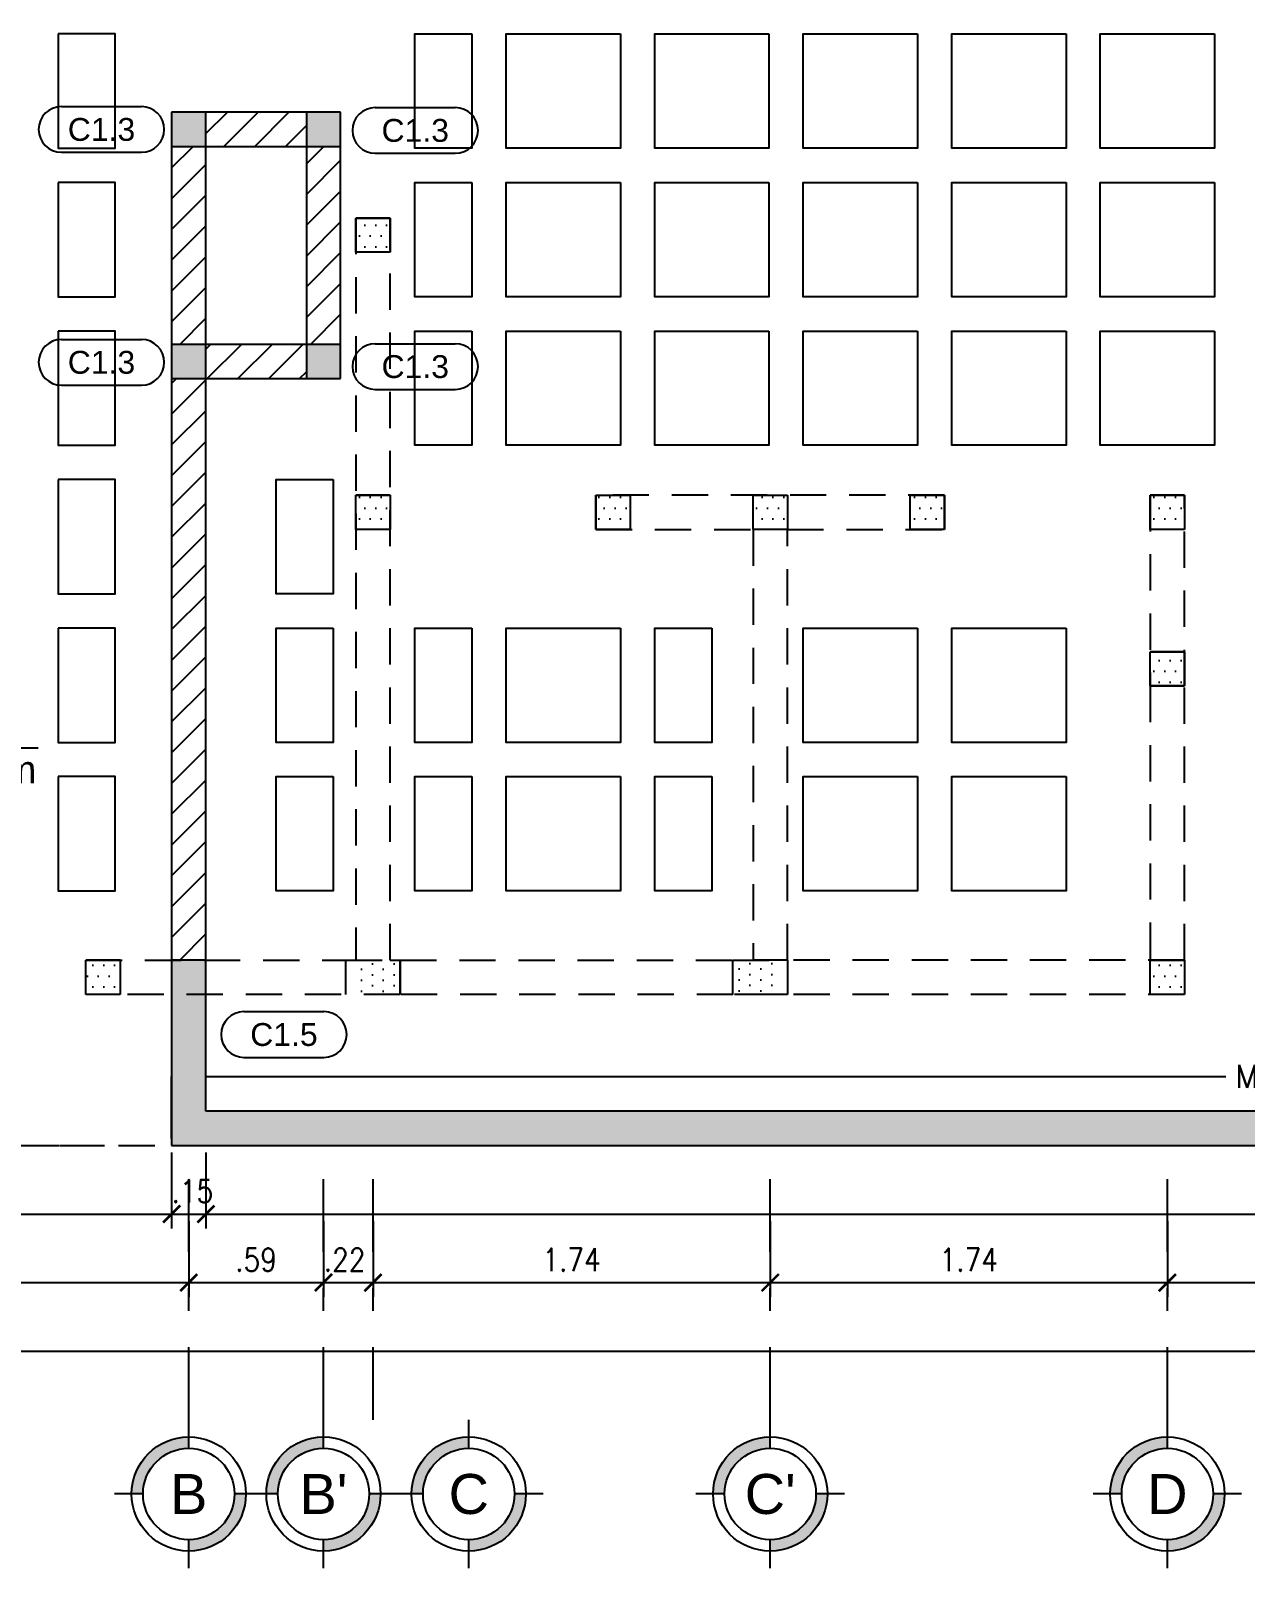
# Model space of a CAD drawing. Header units: millimetres. Extents: x -4.2 to 48.5, y -2.4 to 11.4.
# Drawn here: x -0.72 to 4.59, y -1.93 to 4.8 of the extents above; entities that cross this region are included whole.
import ezdxf
from ezdxf.enums import TextEntityAlignment as Align

# ---------------------------------------------------------------- set-up
doc = ezdxf.new("R2010")
doc.units = ezdxf.units.MM
doc.header["$LTSCALE"] = 0.05
for name, pattern in [('DASHDOT2', [12.7, 6.35, -3.175, 0, -3.175]), ('HIDDEN2', [4.7625, 3.175, -1.5875]), ('PLANTA BAJA$0$Proyecciones', [0.003, 0.002, -0.001])]:
    doc.linetypes.add(name, pattern=pattern)
for name, color, linetype in [('ACHURADO', 1, 'Continuous'), ('ACOTADO', 2, 'Continuous'), ('EJES', 1, 'DASHDOT2'), ('PLANTA ALTA$0$CONT_CORTE', 2, 'HIDDEN2'), ('PLANTA ALTA$0$PRETIL', 2, 'HIDDEN2'), ('PLANTA BAJA$0$ACHURADO', 1, 'Continuous'), ('PLANTA BAJA$0$CANT_VIS', 3, 'Continuous'), ('PLANTA BAJA$0$CONT_CORTE', 4, 'Continuous'), ('PLANTA BAJA$0$LOSA', 254, 'Continuous'), ('TXT_IND', 2, 'Continuous')]:
    doc.layers.add(name, color=color, linetype=linetype)
doc.styles.add('ACOTAMIENTOS', font='romans.shx', dxfattribs={"width": 0.85})
doc.styles.add('ARIAL', font='arial.ttf')
doc.styles.get("Standard").update_dxf_attribs({"font": 'romans.shx'})
doc.dimstyles.new('ACOTA_50', dxfattribs={"dimscale": 0.05, "dimtxt": 2, "dimasz": 1.5, "dimexe": 1.25, "dimexo": 0.625, "dimgap": 1, "dimtad": 1, "dimzin": 4, "dimdsep": 46, "dimtxsty": 'ACOTAMIENTOS', "dimblk1": 'ARCHTICK', "dimblk2": 'ARCHTICK', "dimsah": 1, "dimcen": 1.5, "dimclrd": 1, "dimclre": 1, "dimclrt": 256, "dimadec": 0, "dimazin": 0, "dimtfac": 1, "dimtofl": 0, "dimtmove": 2, "dimatfit": 3, "dimfxl": 0, "dimtolj": 1, "dimtzin": 0, "dimarcsym": 0})

# ---------------------------------------------------------------- blocks, each defined once
blk = doc.blocks.new('ETIQUETA')
at = {"layer": 'TXT_IND', "color": 3}
for p, q in [((-0.175, 0.2), (0.175, 0.2)), ((-0.175, 0), (0.175, 0))]:
    blk.add_line(p, q, dxfattribs=at)
for centre, start, end in [((-0.175, 0.1), 90, 270), ((0.175, 0.1), 270, 90)]:
    blk.add_arc(centre, 0.1, start, end, dxfattribs=at)
at = {"layer": 'TXT_IND', "color": 4, "style": 'ARIAL'}
blk.add_attdef('TEXTO', text='', height=0.1, dxfattribs=at).set_placement((0, 0.1), align=Align.MIDDLE_CENTER)
blk = doc.blocks.new('NIVEL-PLANTA')
at = {"layer": 'TXT_IND'}
for points in [[(-0.47, 0), (-0.345, 0), (-0.345, 0.125, 0.414214)], [(-0.345, -0.125, 0.414214), (-0.22, 0), (-0.345, 0)]]:
    blk.add_hatch(color=1, dxfattribs=at).paths.add_polyline_path(points)
for p, q in [((-0.345, 0.15), (-0.345, -0.15)), ((-0.5, 0), (0.5, 0)), ((-0.22, 0), (0.5, 0))]:
    blk.add_line(p, q, dxfattribs=at)
at = {"layer": 'TXT_IND', "color": 3}
blk.add_circle((-0.345, 0), 0.125, dxfattribs=at)
at = {"layer": 'TXT_IND', "style": 'ARIAL'}
blk.add_attdef('NIVEL', text='', height=0.12, dxfattribs=at).set_placement((0.14, 0), align=Align.BOTTOM_CENTER)
at = {"layer": 'TXT_IND', "style": 'ARIAL', "width": 0.95}
blk.add_attdef('PERALTE', text='', height=0.12, dxfattribs=at).set_placement((0.14, -0.1911), align=Align.BOTTOM_CENTER)
blk = doc.blocks.new('EJE')
at = {"layer": 'EJES', "linetype": 'Continuous'}
for points in [[(-0.25, 0), (-0.2, 0, -0.414214), (0, 0.2), (0, 0.25, 0.414214)], [(0.25, 0), (0.2, 0, -0.414214), (0, -0.2), (0, -0.25, 0.414214)]]:
    blk.add_hatch(color=256, dxfattribs=at).paths.add_polyline_path(points)
at = {"layer": 'EJES', "color": 1, "linetype": 'Continuous'}
for p, q in [((0, 0.2), (0, 0.325)), ((-0.2, 0), (-0.325, 0)), ((0.325, 0), (0.2, 0)), ((0, -0.325), (0, -0.2))]:
    blk.add_line(p, q, dxfattribs=at)
at = {"layer": 'EJES', "color": 3, "linetype": 'Continuous'}
for radius in [0.25, 0.2]:
    blk.add_circle((0, 0), radius, dxfattribs=at)
at = {"layer": 'EJES', "color": 4, "linetype": 'Continuous', "style": 'ARIAL'}
blk.add_attdef('EJE', text='', height=0.175, dxfattribs=at).set_placement((0, 0), align=Align.MIDDLE_CENTER)
blk = doc.blocks.new('_ARCHTICK')
at = {"color": 0, "linetype": 'ByBlock', "const_width": 0.15}
blk.add_lwpolyline([(-0.5, -0.5), (0.5, 0.5)], dxfattribs=at)
blk = doc.blocks.new('*D106')
at = {"layer": 'ACOTADO', "color": 1, "lineweight": -2}
for p, q in [((-2.1507, -0.1063), (-2.1507, -0.4375)), ((-0.1075, -0.1063), (-0.1075, -0.4375)), ((-2.1507, -0.375), (-0.1075, -0.375))]:
    blk.add_line(p, q, dxfattribs=at)
at = {"layer": 'DEFPOINTS', "color": 0}
for p in [(-2.1507, -0.075), (-0.1075, -0.075), (-0.1075, -0.375)]:
    blk.add_point(p, dxfattribs=at)
at = {"layer": 'ACOTADO', "color": 1, "lineweight": -2, "xscale": 0.07500000000000001, "yscale": 0.07500000000000001, "zscale": 0.07500000000000001, "rotation": 180}
blk.add_blockref('_ARCHTICK', (-2.1507, -0.375), dxfattribs=at)
at = {"layer": 'ACOTADO', "color": 1, "lineweight": -2, "xscale": 0.07500000000000001, "yscale": 0.07500000000000001, "zscale": 0.07500000000000001}
blk.add_blockref('_ARCHTICK', (-0.1075, -0.375), dxfattribs=at)
at = {"layer": 'ACOTADO', "insert": (-1.1291, -0.275), "char_height": 0.1, "attachment_point": 5, "style": 'ACOTAMIENTOS'}
blk.add_mtext('\\A1;2.04', dxfattribs=at)
blk = doc.blocks.new('*D107')
at = {"layer": 'ACOTADO', "color": 1, "lineweight": -2}
for p, q in [((-0.1075, -0.1063), (-0.1075, -0.4375)), ((0.0425, -0.1062), (0.0425, -0.4375)), ((-0.1075, -0.375), (0.0425, -0.375))]:
    blk.add_line(p, q, dxfattribs=at)
at = {"layer": 'DEFPOINTS', "color": 0}
for p in [(-0.1075, -0.075), (0.0425, -0.075), (0.0425, -0.375)]:
    blk.add_point(p, dxfattribs=at)
at = {"layer": 'ACOTADO', "color": 1, "lineweight": -2, "xscale": 0.07500000000000001, "yscale": 0.07500000000000001, "zscale": 0.07500000000000001, "rotation": 180}
blk.add_blockref('_ARCHTICK', (-0.1075, -0.375), dxfattribs=at)
at = {"layer": 'ACOTADO', "color": 1, "lineweight": -2, "xscale": 0.07500000000000001, "yscale": 0.07500000000000001, "zscale": 0.07500000000000001}
blk.add_blockref('_ARCHTICK', (0.0425, -0.375), dxfattribs=at)
at = {"layer": 'ACOTADO', "insert": (-0.0163, -0.275), "char_height": 0.1, "attachment_point": 5, "style": 'ACOTAMIENTOS'}
blk.add_mtext('\\A1;.15', dxfattribs=at)
blk = doc.blocks.new('*D108')
at = {"layer": 'ACOTADO', "color": 1, "lineweight": -2}
for p, q in [((0.0425, -0.1062), (0.0425, -0.4375)), ((12.3429, -0.1063), (12.3429, -0.4375)), ((0.0425, -0.375), (12.3429, -0.375))]:
    blk.add_line(p, q, dxfattribs=at)
at = {"layer": 'DEFPOINTS', "color": 0}
for p in [(0.0425, -0.075), (12.3429, -0.075), (12.3429, -0.375)]:
    blk.add_point(p, dxfattribs=at)
at = {"layer": 'ACOTADO', "color": 1, "lineweight": -2, "xscale": 0.07500000000000001, "yscale": 0.07500000000000001, "zscale": 0.07500000000000001, "rotation": 180}
blk.add_blockref('_ARCHTICK', (0.0425, -0.375), dxfattribs=at)
at = {"layer": 'ACOTADO', "color": 1, "lineweight": -2, "xscale": 0.07500000000000001, "yscale": 0.07500000000000001, "zscale": 0.07500000000000001}
blk.add_blockref('_ARCHTICK', (12.3429, -0.375), dxfattribs=at)
at = {"layer": 'ACOTADO', "insert": (9.078, -0.275), "char_height": 0.1, "attachment_point": 5, "style": 'ACOTAMIENTOS'}
blk.add_mtext('\\A1;12.30', dxfattribs=at)
blk = doc.blocks.new('*D143')
at = {"layer": 'ACOTADO', "color": 1, "lineweight": -2}
for p, q in [((-2.3007, -0.4063), (-2.3007, -0.7375)), ((-0.0325, -0.4063), (-0.0325, -0.7375)), ((-2.3007, -0.675), (-0.0325, -0.675))]:
    blk.add_line(p, q, dxfattribs=at)
at = {"layer": 'DEFPOINTS', "color": 0}
for p in [(-2.3007, -0.375), (-0.0325, -0.375), (-0.0325, -0.675)]:
    blk.add_point(p, dxfattribs=at)
at = {"layer": 'ACOTADO', "color": 1, "lineweight": -2, "xscale": 0.07500000000000001, "yscale": 0.07500000000000001, "zscale": 0.07500000000000001, "rotation": 180}
blk.add_blockref('_ARCHTICK', (-2.3007, -0.675), dxfattribs=at)
at = {"layer": 'ACOTADO', "color": 1, "lineweight": -2, "xscale": 0.07500000000000001, "yscale": 0.07500000000000001, "zscale": 0.07500000000000001}
blk.add_blockref('_ARCHTICK', (-0.0325, -0.675), dxfattribs=at)
at = {"layer": 'ACOTADO', "insert": (-1.1666, -0.575), "char_height": 0.1, "attachment_point": 5, "style": 'ACOTAMIENTOS'}
blk.add_mtext('\\A1;2.27', dxfattribs=at)
blk = doc.blocks.new('*D144')
at = {"layer": 'ACOTADO', "color": 1, "lineweight": -2}
for p, q in [((-0.0325, -0.4063), (-0.0325, -0.7375)), ((0.5571, -0.4063), (0.5571, -0.7375)), ((-0.0325, -0.675), (0.5571, -0.675))]:
    blk.add_line(p, q, dxfattribs=at)
at = {"layer": 'DEFPOINTS', "color": 0}
for p in [(-0.0325, -0.375), (0.5571, -0.375), (0.5571, -0.675)]:
    blk.add_point(p, dxfattribs=at)
at = {"layer": 'ACOTADO', "color": 1, "lineweight": -2, "xscale": 0.07500000000000001, "yscale": 0.07500000000000001, "zscale": 0.07500000000000001, "rotation": 180}
blk.add_blockref('_ARCHTICK', (-0.0325, -0.675), dxfattribs=at)
at = {"layer": 'ACOTADO', "color": 1, "lineweight": -2, "xscale": 0.07500000000000001, "yscale": 0.07500000000000001, "zscale": 0.07500000000000001}
blk.add_blockref('_ARCHTICK', (0.5571, -0.675), dxfattribs=at)
at = {"layer": 'ACOTADO', "insert": (0.2623, -0.575), "char_height": 0.1, "attachment_point": 5, "style": 'ACOTAMIENTOS'}
blk.add_mtext('\\A1;.59', dxfattribs=at)
blk = doc.blocks.new('*D145')
at = {"layer": 'ACOTADO', "color": 1, "lineweight": -2}
for p, q in [((0.5571, -0.4063), (0.5571, -0.7375)), ((0.774, -0.4063), (0.774, -0.7375)), ((0.5571, -0.675), (0.774, -0.675))]:
    blk.add_line(p, q, dxfattribs=at)
at = {"layer": 'DEFPOINTS', "color": 0}
for p in [(0.5571, -0.375), (0.774, -0.375), (0.774, -0.675)]:
    blk.add_point(p, dxfattribs=at)
at = {"layer": 'ACOTADO', "color": 1, "lineweight": -2, "xscale": 0.07500000000000001, "yscale": 0.07500000000000001, "zscale": 0.07500000000000001, "rotation": 180}
blk.add_blockref('_ARCHTICK', (0.5571, -0.675), dxfattribs=at)
at = {"layer": 'ACOTADO', "color": 1, "lineweight": -2, "xscale": 0.07500000000000001, "yscale": 0.07500000000000001, "zscale": 0.07500000000000001}
blk.add_blockref('_ARCHTICK', (0.774, -0.675), dxfattribs=at)
at = {"layer": 'ACOTADO', "insert": (0.6493, -0.575), "char_height": 0.1, "attachment_point": 5, "style": 'ACOTAMIENTOS'}
blk.add_mtext('\\A1;.22', dxfattribs=at)
blk = doc.blocks.new('*D210')
at = {"layer": 'ACOTADO', "color": 1, "lineweight": -2}
for p, q in [((0.774, -0.4063), (0.774, -0.7375)), ((2.5121, -0.4063), (2.5121, -0.7375)), ((0.774, -0.675), (2.5121, -0.675))]:
    blk.add_line(p, q, dxfattribs=at)
at = {"layer": 'DEFPOINTS', "color": 0}
for p in [(0.774, -0.375), (2.5121, -0.375), (2.5121, -0.675)]:
    blk.add_point(p, dxfattribs=at)
at = {"layer": 'ACOTADO', "color": 1, "lineweight": -2, "xscale": 0.07500000000000001, "yscale": 0.07500000000000001, "zscale": 0.07500000000000001, "rotation": 180}
blk.add_blockref('_ARCHTICK', (0.774, -0.675), dxfattribs=at)
at = {"layer": 'ACOTADO', "color": 1, "lineweight": -2, "xscale": 0.07500000000000001, "yscale": 0.07500000000000001, "zscale": 0.07500000000000001}
blk.add_blockref('_ARCHTICK', (2.5121, -0.675), dxfattribs=at)
at = {"layer": 'ACOTADO', "insert": (1.643, -0.575), "char_height": 0.1, "attachment_point": 5, "style": 'ACOTAMIENTOS'}
blk.add_mtext('\\A1;1.74', dxfattribs=at)
blk = doc.blocks.new('*D211')
at = {"layer": 'ACOTADO', "color": 1, "lineweight": -2}
for p, q in [((2.5121, -0.4063), (2.5121, -0.7375)), ((4.2501, -0.4063), (4.2501, -0.7375)), ((2.5121, -0.675), (4.2501, -0.675))]:
    blk.add_line(p, q, dxfattribs=at)
at = {"layer": 'DEFPOINTS', "color": 0}
for p in [(2.5121, -0.375), (4.2501, -0.375), (4.2501, -0.675)]:
    blk.add_point(p, dxfattribs=at)
at = {"layer": 'ACOTADO', "color": 1, "lineweight": -2, "xscale": 0.07500000000000001, "yscale": 0.07500000000000001, "zscale": 0.07500000000000001, "rotation": 180}
blk.add_blockref('_ARCHTICK', (2.5121, -0.675), dxfattribs=at)
at = {"layer": 'ACOTADO', "color": 1, "lineweight": -2, "xscale": 0.07500000000000001, "yscale": 0.07500000000000001, "zscale": 0.07500000000000001}
blk.add_blockref('_ARCHTICK', (4.2501, -0.675), dxfattribs=at)
at = {"layer": 'ACOTADO', "insert": (3.3811, -0.575), "char_height": 0.1, "attachment_point": 5, "style": 'ACOTAMIENTOS'}
blk.add_mtext('\\A1;1.74', dxfattribs=at)
blk = doc.blocks.new('*D212')
at = {"layer": 'ACOTADO', "color": 1, "lineweight": -2}
for p, q in [((4.2501, -0.4063), (4.2501, -0.7375)), ((5.7381, -0.4063), (5.7381, -0.7375)), ((4.2501, -0.675), (5.7381, -0.675))]:
    blk.add_line(p, q, dxfattribs=at)
at = {"layer": 'DEFPOINTS', "color": 0}
for p in [(4.2501, -0.375), (5.7381, -0.375), (5.7381, -0.675)]:
    blk.add_point(p, dxfattribs=at)
at = {"layer": 'ACOTADO', "color": 1, "lineweight": -2, "xscale": 0.07500000000000001, "yscale": 0.07500000000000001, "zscale": 0.07500000000000001, "rotation": 180}
blk.add_blockref('_ARCHTICK', (4.2501, -0.675), dxfattribs=at)
at = {"layer": 'ACOTADO', "color": 1, "lineweight": -2, "xscale": 0.07500000000000001, "yscale": 0.07500000000000001, "zscale": 0.07500000000000001}
blk.add_blockref('_ARCHTICK', (5.7381, -0.675), dxfattribs=at)
at = {"layer": 'ACOTADO', "insert": (4.9941, -0.575), "char_height": 0.1, "attachment_point": 5, "style": 'ACOTAMIENTOS'}
blk.add_mtext('\\A1;1.49', dxfattribs=at)
blk = doc.blocks.new('*D189')
at = {"layer": 'ACOTADO', "color": 1, "lineweight": -2}
for p, q in [((-2.3007, -0.7063), (-2.3007, -1.0375)), ((25.7377, -0.7063), (25.7377, -1.0375)), ((-2.3007, -0.975), (25.7377, -0.975))]:
    blk.add_line(p, q, dxfattribs=at)
at = {"layer": 'DEFPOINTS', "color": 0}
for p in [(-2.3007, -0.675), (25.7377, -0.675), (25.7377, -0.975)]:
    blk.add_point(p, dxfattribs=at)
at = {"layer": 'ACOTADO', "color": 1, "lineweight": -2, "xscale": 0.07500000000000001, "yscale": 0.07500000000000001, "zscale": 0.07500000000000001, "rotation": 180}
blk.add_blockref('_ARCHTICK', (-2.3007, -0.975), dxfattribs=at)
at = {"layer": 'ACOTADO', "color": 1, "lineweight": -2, "xscale": 0.07500000000000001, "yscale": 0.07500000000000001, "zscale": 0.07500000000000001}
blk.add_blockref('_ARCHTICK', (25.7377, -0.975), dxfattribs=at)
at = {"layer": 'ACOTADO', "insert": (9.078, -0.875), "char_height": 0.1, "attachment_point": 5, "style": 'ACOTAMIENTOS'}
blk.add_mtext('\\A1;28.04', dxfattribs=at)
blk = doc.blocks.new('mc1.1')
at = {"layer": 'TXT_IND', "color": 1, "linetype": 'Continuous'}
for p, q in [((-25.2529, -0.2713), (-25.2529, 0)), ((-25.1029, 0), (-20.6396, 0))]:
    blk.add_line(p, q, dxfattribs=at)
blk.add_solid([(-25.1029, 0.025), (-25.1029, -0.025), (-25.2529, 0)], dxfattribs=at)
at = {"layer": 'TXT_IND', "linetype": 'Continuous', "insert": (-20.3943, 0), "char_height": 0.1, "attachment_point": 5}
blk.add_mtext('\\A1;MC1.1', dxfattribs=at)

msp = doc.modelspace()

# ---------------------------------------------------------------- hatches: boundary and pattern name
at = {"layer": 'PLANTA ALTA$0$PRETIL'}
h = msp.add_hatch(dxfattribs=at)
h.set_pattern_fill('DOTS', color=256, scale=0.03)
h.paths.add_polyline_path([(0.849, 3.9838), (0.699, 3.9838), (0.699, 3.8338), (0.849, 3.8338)])
h = msp.add_hatch(dxfattribs=at)
h.set_pattern_fill('DOTS', color=256, scale=0.03)
h.paths.add_polyline_path([(0.849, 2.771), (0.699, 2.771), (0.699, 2.621), (0.849, 2.621)])
h = msp.add_hatch(dxfattribs=at)
h.set_pattern_fill('DOTS', color=256, scale=0.03)
h.paths.add_polyline_path([(1.899, 2.771), (1.749, 2.771), (1.749, 2.621), (1.899, 2.621)])
h = msp.add_hatch(dxfattribs=at)
h.set_pattern_fill('DOTS', color=256, scale=0.03)
h.paths.add_polyline_path([(2.5871, 2.771), (2.4371, 2.771), (2.4371, 2.621), (2.5871, 2.621)])
h = msp.add_hatch(dxfattribs=at)
h.set_pattern_fill('DOTS', color=256, scale=0.03)
h.paths.add_polyline_path([(3.2751, 2.771), (3.1251, 2.771), (3.1251, 2.621), (3.2751, 2.621)])
h = msp.add_hatch(dxfattribs=at)
h.set_pattern_fill('DOTS', color=256, scale=0.03)
h.paths.add_polyline_path([(4.3251, 2.771), (4.1751, 2.771), (4.1751, 2.621), (4.3251, 2.621)])
h = msp.add_hatch(dxfattribs=at)
h.set_pattern_fill('DOTS', color=256, scale=0.03)
h.paths.add_polyline_path([(4.3251, 2.086), (4.1751, 2.086), (4.1751, 1.936), (4.3251, 1.936)])
h = msp.add_hatch(dxfattribs=at)
h.set_pattern_fill('DOTS', color=256, scale=0.03)
h.paths.add_polyline_path([(-0.3332, 0.736), (-0.4832, 0.736), (-0.4832, 0.586), (-0.3332, 0.586)])
h = msp.add_hatch(dxfattribs=at)
h.set_pattern_fill('DOTS', color=256, scale=0.03, angle=90)
h.set_pattern_definition([(90, (7.200523, 2.88671), (-0.047625, 0.0238125), [0, -0.047625])])
h.paths.add_polyline_path([(0.693, 0.736), (0.693, 0.586), (0.893, 0.586), (0.893, 0.736)])
h = msp.add_hatch(dxfattribs=at)
h.set_pattern_fill('DOTS', color=256, scale=0.03, angle=-90)
h.set_pattern_definition([(270, (-3.958503, -1.56471), (0.047625, -0.0238125), [0, -0.047625])])
h.paths.add_polyline_path([(2.549, 0.586), (2.549, 0.736), (2.349, 0.736), (2.349, 0.586)])
h = msp.add_hatch(dxfattribs=at)
h.set_pattern_fill('DOTS', color=256, scale=0.03)
h.paths.add_polyline_path([(4.3251, 0.736), (4.1751, 0.736), (4.1751, 0.586), (4.3251, 0.586)])
at = {"layer": 'PLANTA BAJA$0$ACHURADO'}
h = msp.add_hatch(color=252, dxfattribs=at)
h.dxf.hatch_style = 1
h.paths.add_polyline_path([(24.9803, 7.3819), (24.9494, 7.4044), (24.8458, 7.3935), (25.4848, 1.3137), (25.4893, 1.3099), (25.4853, 1.3095), (25.615, 0.075), (24.4555, 0.075), (23.3221, 0.075), (23.3047, 0.2399), (23.1556, 0.2242), (23.1712, 0.075), (20.0577, 0.075), (20.0577, 0.225), (19.9077, 0.225), (19.9077, 0.075), (16.2038, 0.075), (16.2038, 0.225), (16.0538, 0.225), (16.0538, 0.075), (12.4929, 0.075), (12.4929, 0.736), (12.3429, 0.736), (12.3429, 0.075), (0.0425, 0.075), (0.0425, 0.736), (-0.1075, 0.736), (-0.1075, -0.075), (25.6746, -0.075), (25.7631, -0.0657)])
h = msp.add_hatch(color=252, dxfattribs=at)
h.dxf.hatch_style = 1
h.paths.add_polyline_path([(0.0425, 4.4471), (-0.1075, 4.4471), (-0.1075, 4.2971), (0.0425, 4.2971)])
h = msp.add_hatch(dxfattribs=at)
h.set_pattern_fill('ANSI31', color=256, scale=0.03)
h.paths.add_polyline_path([(0.4821, 4.4471), (0.0425, 4.4471), (0.0425, 4.2971), (0.4821, 4.2971)])
h = msp.add_hatch(color=252, dxfattribs=at)
h.dxf.hatch_style = 1
h.paths.add_polyline_path([(0.6321, 4.4471), (0.4821, 4.4471), (0.4821, 4.2971), (0.6321, 4.2971)])
h = msp.add_hatch(dxfattribs=at)
h.set_pattern_fill('ANSI31', color=256, scale=0.03)
h.paths.add_polyline_path([(0.0425, 4.2971), (-0.1075, 4.2971), (-0.1075, 3.4308), (0.0425, 3.4308)])
h = msp.add_hatch(dxfattribs=at)
h.set_pattern_fill('ANSI31', color=256, scale=0.03)
h.set_pattern_definition([(45, (0.0325, 0), (-0.067352, 0.067352), [])])
h.paths.add_polyline_path([(0.6321, 4.2971), (0.4821, 4.2971), (0.4821, 3.4308), (0.6321, 3.4308)])
h = msp.add_hatch(color=252, dxfattribs=at)
h.dxf.hatch_style = 1
h.paths.add_polyline_path([(0.0425, 3.4308), (-0.1075, 3.4308), (-0.1075, 3.2808), (0.0425, 3.2808)])
h = msp.add_hatch(dxfattribs=at)
h.set_pattern_fill('ANSI31', color=256, scale=0.03)
h.paths.add_polyline_path([(0.4821, 3.4308), (0.0425, 3.4308), (0.0425, 3.2808), (0.4821, 3.2808)])
h = msp.add_hatch(color=252, dxfattribs=at)
h.dxf.hatch_style = 1
h.paths.add_polyline_path([(0.6321, 3.4308), (0.4821, 3.4308), (0.4821, 3.2808), (0.6321, 3.2808)])
h = msp.add_hatch(dxfattribs=at)
h.set_pattern_fill('ANSI31', color=256, scale=0.03)
h.paths.add_polyline_path([(0.0425, 3.2808), (-0.1075, 3.2808), (-0.1075, 0.736), (0.0425, 0.736)])

# ---------------------------------------------------------------- linework, layer by layer
at = {"layer": 'EJES'}
for p, q in [((-0.0325, -1.275), (-0.0325, -0.075)), ((0.5571, -1.275), (0.5571, -0.075)), ((2.5121, -1.275), (2.5121, -0.075)), ((4.2501, -1.275), (4.2501, -0.075))]:
    msp.add_line(p, q, dxfattribs=at)
msp.add_lwpolyline([(0.774, -1.275), (0.774, -0.075)], dxfattribs=at)
at = {"layer": 'PLANTA ALTA$0$CONT_CORTE'}
for p, q in [((0.699, 3.9838), (0.699, 0.736)), ((0.849, 3.9838), (0.699, 3.9838)), ((0.849, 3.9838), (0.699, 3.9838)), ((0.849, 0.736), (0.849, 3.9838)), ((0.849, 2.771), (0.699, 2.771)), ((3.2751, 2.771), (1.749, 2.771)), ((1.749, 2.771), (1.749, 2.621)), ((3.2751, 2.621), (3.2751, 2.771)), ((4.3251, 2.771), (4.1751, 2.771)), ((4.1751, 2.771), (4.1751, 1.936)), ((4.3251, 1.936), (4.3251, 2.771)), ((1.749, 2.621), (2.4371, 2.621)), ((2.4371, 2.621), (2.4371, 0.736)), ((2.5871, 2.621), (3.2751, 2.621)), ((2.5871, 0.736), (2.5871, 2.621)), ((4.3251, 2.086), (4.1751, 2.086)), ((4.1751, 1.936), (4.3251, 1.936)), ((-0.4832, 0.736), (0.699, 0.736)), ((-0.4832, 0.586), (-0.4832, 0.736)), ((-0.3332, 0.736), (-0.4832, 0.736)), ((0.849, 0.736), (0.893, 0.736)), ((0.893, 0.586), (0.893, 0.736)), ((2.349, 0.736), (2.4371, 0.736)), ((2.349, 0.586), (2.349, 0.736)), ((2.5871, 0.736), (2.4371, 0.736)), ((4.3251, 0.736), (2.5871, 0.736)), ((4.3251, 0.736), (4.1751, 0.736)), ((4.3251, 0.736), (4.3251, 0.586)), ((0.893, 0.586), (-0.4832, 0.586)), ((4.3251, 0.586), (2.349, 0.586))]:
    msp.add_line(p, q, dxfattribs=at)
for points in [[(0.699, 3.9838), (0.849, 3.9838), (0.849, 3.8338), (0.699, 3.8338)], [(0.699, 2.771), (0.849, 2.771), (0.849, 2.621), (0.699, 2.621)], [(1.749, 2.771), (1.899, 2.771), (1.899, 2.621), (1.749, 2.621)], [(2.4371, 2.771), (2.5871, 2.771), (2.5871, 2.621), (2.4371, 2.621)], [(3.1251, 2.771), (3.2751, 2.771), (3.2751, 2.621), (3.1251, 2.621)], [(4.1751, 2.771), (4.3251, 2.771), (4.3251, 2.621), (4.1751, 2.621)], [(4.1751, 2.086), (4.3251, 2.086), (4.3251, 1.936), (4.1751, 1.936)], [(-0.4832, 0.736), (-0.3332, 0.736), (-0.3332, 0.586), (-0.4832, 0.586)], [(0.893, 0.736), (0.893, 0.586), (0.6549, 0.586), (0.6549, 0.736)], [(2.5871, 0.736), (2.5871, 0.586), (2.349, 0.586), (2.349, 0.736)], [(4.1751, 0.736), (4.3251, 0.736), (4.3251, 0.586), (4.1751, 0.586)]]:
    msp.add_lwpolyline(points, close=True, dxfattribs=at)
at = {"layer": 'PLANTA ALTA$0$PRETIL'}
for p, q in [((4.1751, 1.936), (4.1751, 0.736)), ((4.3251, 0.736), (4.3251, 1.936)), ((0.893, 0.736), (2.349, 0.736)), ((2.349, 0.586), (0.893, 0.586)), ((-2.1507, -0.075), (15.1141, -0.075))]:
    msp.add_line(p, q, dxfattribs=at)
at = {"layer": 'PLANTA BAJA$0$CANT_VIS', "linetype": 'PLANTA BAJA$0$Proyecciones'}
msp.add_lwpolyline([(-0.1075, 6.5075), (-2.3007, 6.5075), (-2.3007, -0.075), (-0.1075, -0.075)], dxfattribs=at)
at = {"layer": 'PLANTA BAJA$0$CONT_CORTE'}
for p, q in [((-0.1075, 4.4471), (-0.1075, -0.075)), ((0.6321, 4.4471), (-0.1075, 4.4471)), ((0.0425, 0.075), (0.0425, 4.4478)), ((0.4821, 4.4471), (0.4821, 3.2808)), ((0.6321, 3.2808), (0.6321, 4.4471)), ((-0.1075, 4.2971), (0.6321, 4.2971)), ((0.6321, 3.4308), (-0.1075, 3.4308)), ((-0.1075, 3.2808), (0.6321, 3.2808)), ((0.0425, 0.736), (-0.1075, 0.736)), ((12.3429, 0.075), (0.0425, 0.075)), ((-0.1075, -0.075), (25.6746, -0.075))]:
    msp.add_line(p, q, dxfattribs=at)
at = {"layer": 'PLANTA BAJA$0$LOSA', "color": 1}
for points in [[(-0.6041, 4.7892), (-0.6041, 4.2892), (-0.3541, 4.2892), (-0.3541, 4.7892)], [(1.2067, 4.7892), (1.2067, 4.2892), (0.9567, 4.2892), (0.9567, 4.7892)], [(1.8567, 4.7892), (1.8567, 4.2892), (1.3567, 4.2892), (1.3567, 4.7892)], [(2.5067, 4.7892), (2.5067, 4.2892), (2.0067, 4.2892), (2.0067, 4.7892)], [(3.1567, 4.7892), (3.1567, 4.2892), (2.6567, 4.2892), (2.6567, 4.7892)], [(3.8067, 4.7892), (3.8067, 4.2892), (3.3067, 4.2892), (3.3067, 4.7892)], [(4.4567, 4.7892), (4.4567, 4.2892), (3.9567, 4.2892), (3.9567, 4.7892)], [(-0.6041, 4.1392), (-0.6041, 3.6392), (-0.3541, 3.6392), (-0.3541, 4.1392)], [(1.2067, 4.1392), (1.2067, 3.6392), (0.9567, 3.6392), (0.9567, 4.1392)], [(1.8567, 4.1392), (1.8567, 3.6392), (1.3567, 3.6392), (1.3567, 4.1392)], [(2.5067, 4.1392), (2.5067, 3.6392), (2.0067, 3.6392), (2.0067, 4.1392)], [(3.1567, 4.1392), (3.1567, 3.6392), (2.6567, 3.6392), (2.6567, 4.1392)], [(3.8067, 4.1392), (3.8067, 3.6392), (3.3067, 3.6392), (3.3067, 4.1392)], [(4.4567, 4.1392), (4.4567, 3.6392), (3.9567, 3.6392), (3.9567, 4.1392)], [(-0.6041, 3.4892), (-0.6041, 2.9892), (-0.3541, 2.9892), (-0.3541, 3.4892)], [(1.2067, 3.4892), (1.2067, 2.9892), (0.9567, 2.9892), (0.9567, 3.4892)], [(1.8567, 3.4892), (1.8567, 2.9892), (1.3567, 2.9892), (1.3567, 3.4892)], [(2.5067, 3.4892), (2.5067, 2.9892), (2.0067, 2.9892), (2.0067, 3.4892)], [(3.1567, 3.4892), (3.1567, 2.9892), (2.6567, 2.9892), (2.6567, 3.4892)], [(3.8067, 3.4892), (3.8067, 2.9892), (3.3067, 2.9892), (3.3067, 3.4892)], [(4.4567, 3.4892), (4.4567, 2.9892), (3.9567, 2.9892), (3.9567, 3.4892)], [(-0.6041, 2.8392), (-0.6041, 2.3392), (-0.3541, 2.3392), (-0.3541, 2.8392)], [(0.5996, 2.8392), (0.5996, 2.3392), (0.3496, 2.3392), (0.3496, 2.8392)], [(-0.6041, 2.1892), (-0.6041, 1.6892), (-0.3541, 1.6892), (-0.3541, 2.1892)], [(0.5996, 2.1892), (0.5996, 1.6892), (0.3496, 1.6892), (0.3496, 2.1892)], [(1.2067, 2.1892), (1.2067, 1.6892), (0.9567, 1.6892), (0.9567, 2.1892)], [(1.8567, 2.1892), (1.8567, 1.6892), (1.3567, 1.6892), (1.3567, 2.1892)], [(2.2567, 2.1892), (2.2567, 1.6892), (2.0067, 1.6892), (2.0067, 2.1892)], [(3.1567, 2.1892), (3.1567, 1.6892), (2.6567, 1.6892), (2.6567, 2.1892)], [(3.8067, 2.1892), (3.8067, 1.6892), (3.3067, 1.6892), (3.3067, 2.1892)], [(-0.6041, 1.5392), (-0.6041, 1.0392), (-0.3541, 1.0392), (-0.3541, 1.5392)], [(0.5996, 1.5392), (0.5996, 1.0392), (0.3496, 1.0392), (0.3496, 1.5392)], [(1.2067, 1.5392), (1.2067, 1.0392), (0.9567, 1.0392), (0.9567, 1.5392)], [(1.8567, 1.5392), (1.8567, 1.0392), (1.3567, 1.0392), (1.3567, 1.5392)], [(2.2567, 1.5392), (2.2567, 1.0392), (2.0067, 1.0392), (2.0067, 1.5392)], [(3.1567, 1.5392), (3.1567, 1.0392), (2.6567, 1.0392), (2.6567, 1.5392)], [(3.8067, 1.5392), (3.8067, 1.0392), (3.3067, 1.0392), (3.3067, 1.5392)]]:
    msp.add_lwpolyline(points, close=True, dxfattribs=at)

# ---------------------------------------------------------------- block references
at = {"layer": 'ACHURADO'}
msp.add_blockref('mc1.1', (25.1454, 0.2276), dxfattribs=at)
at = {"layer": 'EJES'}
for p, values in [((-0.0325, -1.6), {'EJE': 'B'}), ((0.5571, -1.6), {'EJE': "B'"}), ((1.1928, -1.6), {'EJE': 'C'}), ((2.5121, -1.6), {'EJE': "C'"}), ((4.2501, -1.6), {'EJE': 'D'})]:
    msp.add_blockref('EJE', p, dxfattribs=at).add_auto_attribs(values)
at = {"layer": 'TXT_IND'}
for p, values in [((-0.4145, 4.2715), {'TEXTO': 'C1.3'}), ((0.9587, 4.2672), {'TEXTO': 'C1.3'}), ((-0.4145, 3.2524), {'TEXTO': 'C1.3'}), ((0.9587, 3.2336), {'TEXTO': 'C1.3'}), ((0.384, 0.3107), {'TEXTO': 'C1.5'})]:
    msp.add_blockref('ETIQUETA', p, dxfattribs=at).add_auto_attribs(values)
ref = msp.add_blockref('NIVEL-PLANTA', (-1.1912, 1.6656), dxfattribs=at)
ref.add_attrib('NIVEL', '+3.00', dxfattribs={"height": 0.12, "style": 'ARIAL'}).set_placement((-1.0512, 1.6656), align=Align.BOTTOM_CENTER)
ref.add_attrib('PERALTE', 'h=0.35 m', dxfattribs={"height": 0.12, "style": 'ARIAL'}).set_placement((-1.0512, 1.4745), align=Align.BOTTOM_CENTER)

# ---------------------------------------------------------------- dimensions: what is measured, and where the dimension line sits
at = {"layer": 'ACOTADO'}
for base, p1, p2, picture, middle in [((-0.1075, -0.375), (-2.1507, -0.075), (-0.1075, -0.075), '*D106', (-1.1291, -0.275)), ((-0.0325, -0.675), (-2.3007, -0.375), (-0.0325, -0.375), '*D143', (-1.1666, -0.575)), ((0.5571, -0.675), (-0.0325, -0.375), (0.5571, -0.375), '*D144', (0.2623, -0.575)), ((2.5121, -0.675), (0.774, -0.375), (2.5121, -0.375), '*D210', (1.643, -0.575)), ((4.2501, -0.675), (2.5121, -0.375), (4.2501, -0.375), '*D211', (3.3811, -0.575)), ((5.7381, -0.675), (4.2501, -0.375), (5.7381, -0.375), '*D212', (4.9941, -0.575))]:
    dim = msp.add_linear_dim(base=base, p1=p1, p2=p2, dimstyle='ACOTA_50', dxfattribs=at)
    dim.commit()
    dim.dimension.update_dxf_attribs({"geometry": picture, "text_midpoint": middle})
for base, p1, p2, picture, middle in [((0.0425, -0.375), (-0.1075, -0.075), (0.0425, -0.075), '*D107', (-0.0163, -0.275)), ((12.3429, -0.375), (0.0425, -0.075), (12.3429, -0.075), '*D108', (9.078, -0.275)), ((0.774, -0.675), (0.5571, -0.375), (0.774, -0.375), '*D145', (0.6493, -0.575)), ((25.7377, -0.975), (-2.3007, -0.675), (25.7377, -0.675), '*D189', (9.078, -0.875))]:
    dim = msp.add_linear_dim(base=base, p1=p1, p2=p2, dimstyle='ACOTA_50', dxfattribs=at)
    dim.commit()
    dim.dimension.update_dxf_attribs({"geometry": picture, "text_midpoint": middle, "dimtype": 160})

doc.saveas('drawing.dxf')
